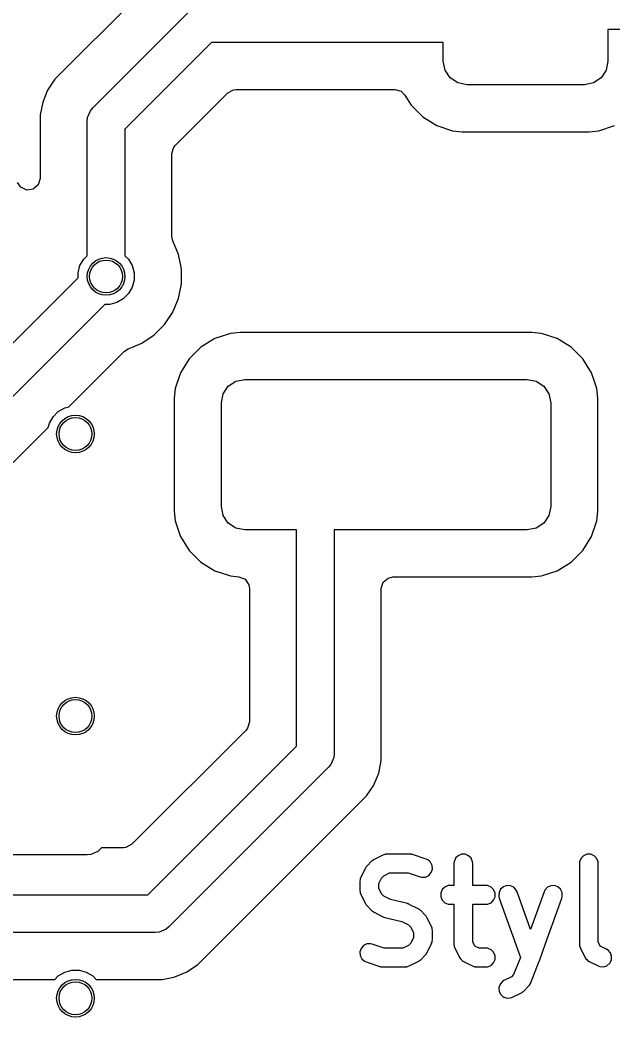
# Model space of a CAD drawing. Header units: millimetres. Extents: x 113.4 to 170.4, y -113 to -74.5.
# Drawn here: x 129.41 to 135.71, y -95.2 to -84.6 of the extents above; entities that cross this region are included whole.
import ezdxf

# ---------------------------------------------------------------- set-up
doc = ezdxf.new("R2010")
doc.units = ezdxf.units.MM
doc.layers.add('F.Cu', color=13, linetype='CONTINUOUS', true_color=0xc83434)

msp = doc.modelspace()

# ---------------------------------------------------------------- linework, layer by layer
at = {"layer": 'F.Cu', "linetype": 'CONTINUOUS'}
for p, q in [((130.913181, -84.096161), (129.780888, -85.228453)), ((130.183579, -85.533579), (131.222426, -84.494731)), ((142.8625, -84.7), (135.658516, -84.7)), ((135.658516, -84.7), (135.658516, -85.036153)), ((131.44669, -84.836153), (130.525, -85.757842)), ((132, -84.836153), (131.44669, -84.836153)), ((133.908516, -84.836153), (132, -84.836153)), ((133.908516, -85.036153), (133.908516, -84.836153)), ((133.927546, -85.131824), (133.908516, -85.036153)), ((133.981739, -85.21293), (133.927546, -85.131824)), ((135.639486, -85.131824), (135.585293, -85.21293)), ((135.658516, -85.036153), (135.639486, -85.131824)), ((129.780885, -85.228456), (129.710917, -85.333173)), ((129.780888, -85.228453), (129.780885, -85.228456)), ((134.062845, -85.267123), (133.981739, -85.21293)), ((135.585293, -85.21293), (135.504187, -85.267123)), ((129.704223, -85.343192), (129.65142, -85.470671)), ((129.704229, -85.343182), (129.704223, -85.343192)), ((129.710917, -85.333173), (129.704229, -85.343182)), ((131.617685, -85.372972), (131.679008, -85.339487)), ((131.679008, -85.339487), (131.705366, -85.336653)), ((131.705366, -85.336653), (131.931006, -85.336653)), ((131.931006, -85.336653), (131.931007, -85.336653)), ((131.931007, -85.336653), (133.392878, -85.336653)), ((133.392878, -85.336653), (133.459917, -85.356338)), ((134.158516, -85.286153), (134.062845, -85.267123)), ((135.408516, -85.286153), (134.158516, -85.286153)), ((135.504187, -85.267123), (135.408516, -85.286153)), ((131.061819, -85.928838), (131.617685, -85.372972)), ((133.459917, -85.356338), (133.498415, -85.395554)), ((133.498415, -85.395554), (133.565804, -85.504809)), ((129.651418, -85.470677), (129.6245, -85.606004)), ((129.65142, -85.470671), (129.651418, -85.470677)), ((130.158706, -85.563886), (130.183579, -85.533579)), ((133.565804, -85.504809), (133.68986, -85.628865)), ((129.6245, -85.606004), (129.6245, -86.28298)), ((130.125, -85.675), (130.128843, -85.635982)), ((130.128843, -85.635982), (130.158706, -85.563886)), ((133.68986, -85.628865), (133.839182, -85.720967)), ((130.125, -87.104366), (130.125, -85.675)), ((130.525, -85.757842), (130.525, -87.104366)), ((133.839182, -85.720967), (134.005719, -85.776152)), ((135.561313, -85.776152), (135.72785, -85.720967)), ((134.005719, -85.776152), (134.108507, -85.786653)), ((134.108507, -85.786653), (135.458524, -85.786652)), ((135.458524, -85.786652), (135.561313, -85.776152)), ((131.0255, -86.016519), (131.045185, -85.94948)), ((131.045185, -85.94948), (131.061819, -85.928838)), ((131.0255, -86.899684), (131.0255, -86.016519)), ((129.6245, -86.28298), (129.604815, -86.350019)), ((129.419297, -86.376693), (129.384318, -86.326313)), ((129.482853, -86.405718), (129.419297, -86.376693)), ((129.552011, -86.395774), (129.482853, -86.405718)), ((129.604815, -86.350019), (129.552011, -86.395774)), ((131.034939, -86.947136), (131.0255, -86.899684)), ((131.077415, -87.049683), (131.034939, -86.947136)), ((130.047836, -87.210195), (130.086994, -87.142372)), ((130.086994, -87.142372), (130.125, -87.104366)), ((130.525, -87.104366), (130.563006, -87.142372)), ((130.563006, -87.142372), (130.602164, -87.210195)), ((131.094737, -87.091503), (131.077415, -87.049683)), ((131.118308, -87.21), (131.094737, -87.091503)), ((130.027567, -87.285842), (130.047836, -87.210195)), ((130.602164, -87.210195), (130.622433, -87.285842)), ((131.125499, -87.246153), (131.118308, -87.21)), ((131.1255, -87.246155), (131.125499, -87.246153)), ((131.1255, -87.246158), (131.1255, -87.246155)), ((131.1255, -87.403842), (131.1255, -87.246158)), ((127.758579, -89.608579), (130.027567, -87.339591)), ((130.027567, -87.339591), (130.027567, -87.285842)), ((130.622433, -87.364158), (130.602164, -87.439805)), ((130.622433, -87.285842), (130.622433, -87.364158)), ((130.602164, -87.439805), (130.563006, -87.507628)), ((131.094737, -87.558497), (131.1255, -87.403842)), ((130.507628, -87.563006), (130.439805, -87.602164)), ((130.563006, -87.507628), (130.507628, -87.563006)), ((131.048344, -87.6705), (131.094737, -87.558497)), ((130.310409, -87.622433), (128.1, -89.832842)), ((130.364158, -87.622433), (130.310409, -87.622433)), ((130.439805, -87.602164), (130.364158, -87.622433)), ((131.03516, -87.702331), (131.048344, -87.6705)), ((130.946789, -87.835289), (131.034394, -87.704179)), ((131.034394, -87.704179), (131.03516, -87.702331)), ((130.835289, -87.946789), (130.946789, -87.835289)), ((130.704179, -88.034394), (130.835289, -87.946789)), ((131.480663, -87.984967), (131.331342, -88.077069)), ((131.480668, -87.984965), (131.480663, -87.984967)), ((131.6472, -87.929781), (131.480668, -87.984965)), ((131.647203, -87.92978), (131.6472, -87.929781)), ((131.749981, -87.919281), (131.647203, -87.92978)), ((131.749998, -87.91928), (131.749981, -87.919281)), ((134.85001, -87.91928), (131.749998, -87.91928)), ((134.952795, -87.92978), (134.85001, -87.91928)), ((134.952797, -87.929781), (134.952795, -87.92978)), ((135.119334, -87.984966), (134.952797, -87.929781)), ((135.268656, -88.077068), (135.119334, -87.984966)), ((130.519586, -88.121069), (130.55981, -88.094192)), ((130.55981, -88.094192), (130.614435, -88.071566)), ((130.614435, -88.071566), (130.704173, -88.034397)), ((130.704173, -88.034397), (130.704176, -88.034395)), ((130.704176, -88.034395), (130.704179, -88.034394)), ((131.331342, -88.077069), (131.207289, -88.201122)), ((135.392712, -88.201124), (135.268656, -88.077068)), ((129.92976, -88.710895), (130.519586, -88.121069)), ((131.207289, -88.201122), (131.115187, -88.350443)), ((135.484814, -88.350446), (135.392712, -88.201124)), ((131.115115, -88.35066), (131.060001, -88.516983)), ((131.115185, -88.350448), (131.115115, -88.35066)), ((131.115187, -88.350443), (131.115185, -88.350448)), ((131.704329, -88.43881), (131.8, -88.41978)), ((131.8, -88.41978), (134.8, -88.41978)), ((134.8, -88.41978), (134.895671, -88.43881)), ((135.518211, -88.451232), (135.484814, -88.350446)), ((131.06, -88.516984), (131.0495, -88.619763)), ((131.060001, -88.516984), (131.06, -88.516984)), ((131.060001, -88.516983), (131.060001, -88.516984)), ((131.56903, -88.574109), (131.623223, -88.493003)), ((131.623223, -88.493003), (131.704329, -88.43881)), ((134.895671, -88.43881), (134.976777, -88.493003)), ((134.976777, -88.493003), (135.03097, -88.574109)), ((135.539998, -88.51698), (135.518211, -88.451232)), ((135.539999, -88.516983), (135.539998, -88.51698)), ((135.550498, -88.619761), (135.539999, -88.516983)), ((131.0495, -88.619763), (131.0495, -89.819781)), ((131.55, -88.66978), (131.56903, -88.574109)), ((135.03097, -88.574109), (135.05, -88.66978)), ((135.550499, -88.619778), (135.550498, -88.619761)), ((135.550499, -88.619793), (135.550499, -88.619778)), ((135.550499, -89.217627), (135.550499, -88.619793)), ((129.817372, -88.761994), (129.885195, -88.722836)), ((129.885195, -88.722836), (129.92976, -88.710895)), ((131.55, -89.76978), (131.55, -88.66978)), ((135.05, -88.66978), (135.05, -89.76978)), ((129.722836, -88.885195), (129.761994, -88.817372)), ((129.761994, -88.817372), (129.817372, -88.761994)), ((128.636814, -90.003842), (129.710895, -88.92976)), ((129.710895, -88.92976), (129.722836, -88.885195)), ((135.5505, -89.819766), (135.550499, -89.217627)), ((131.56903, -89.865451), (131.55, -89.76978)), ((135.05, -89.76978), (135.03097, -89.865451)), ((131.0495, -89.819781), (131.049501, -89.819798)), ((131.049501, -89.819798), (131.06, -89.922576)), ((131.623223, -89.946557), (131.56903, -89.865451)), ((135.03097, -89.865451), (134.976777, -89.946557)), ((135.539999, -89.922577), (135.5505, -89.819789)), ((135.5505, -89.819789), (135.5505, -89.819766)), ((131.06, -89.922576), (131.060001, -89.922579)), ((131.060001, -89.922579), (131.113223, -90.08319)), ((131.704329, -90.00075), (131.623223, -89.946557)), ((131.8, -90.01978), (131.704329, -90.00075)), ((134.895671, -90.00075), (134.8, -90.01978)), ((134.976777, -89.946557), (134.895671, -90.00075)), ((135.484814, -90.089114), (135.539999, -89.922577)), ((131.113223, -90.08319), (131.115186, -90.089114)), ((131.115186, -90.089114), (131.207288, -90.238436)), ((132.349, -90.01978), (131.8, -90.01978)), ((132.349, -92.319157), (132.349, -90.01978)), ((134.8, -90.01978), (132.749, -90.01978)), ((132.749, -90.01978), (132.749, -92.402)), ((135.392712, -90.238436), (135.484814, -90.089114)), ((131.207288, -90.238436), (131.331344, -90.362492)), ((135.268656, -90.362492), (135.392712, -90.238436)), ((131.331344, -90.362492), (131.480666, -90.454594)), ((135.119334, -90.454594), (135.268656, -90.362492)), ((131.480666, -90.454594), (131.647203, -90.509779)), ((131.647203, -90.509779), (131.737102, -90.518963)), ((131.737102, -90.518963), (131.801794, -90.545359)), ((131.801794, -90.545359), (131.841945, -90.60254)), ((133.269185, -90.57724), (133.321989, -90.531485)), ((133.321989, -90.531485), (133.3735, -90.520279)), ((133.3735, -90.520279), (134.850002, -90.520279)), ((134.850002, -90.520279), (134.850008, -90.520279)), ((134.850008, -90.520279), (134.952797, -90.509779)), ((134.952797, -90.509779), (135.119334, -90.454594)), ((131.841945, -90.60254), (131.8485, -90.642321)), ((131.8485, -90.642321), (131.8485, -92.060481)), ((133.2495, -90.644279), (133.269185, -90.57724)), ((133.2495, -92.333006), (133.2495, -90.644279)), ((131.828815, -92.12752), (131.812181, -92.148162)), ((131.8485, -92.060481), (131.828815, -92.12752)), ((131.812181, -92.148162), (130.597162, -93.363181)), ((130.768158, -93.9), (132.349, -92.319157)), ((133.2495, -92.470994), (133.2495, -92.333006)), ((132.745157, -92.441018), (132.715294, -92.513114)), ((132.749, -92.402), (132.745157, -92.441018)), ((132.690422, -92.543421), (130.992421, -94.241421)), ((132.715294, -92.513114), (132.690422, -92.543421)), ((133.22258, -92.606328), (133.2495, -92.470994)), ((133.174585, -92.7222), (133.205533, -92.647483)), ((133.205533, -92.647483), (133.22258, -92.606328)), ((133.093114, -92.848543), (133.169775, -92.733811)), ((133.169775, -92.733811), (133.174585, -92.7222)), ((132.274687, -93.666971), (133.093111, -92.848546)), ((133.093111, -92.848546), (133.093112, -92.848545)), ((133.093112, -92.848545), (133.093114, -92.848543)), ((130.277908, -93.3995), (130.236215, -93.441193)), ((130.509481, -93.3995), (130.277908, -93.3995)), ((130.535839, -93.396666), (130.509481, -93.3995)), ((130.597162, -93.363181), (130.535839, -93.396666)), ((130.125101, -93.474899), (122.674899, -93.474899)), ((130.164119, -93.471056), (130.125101, -93.474899)), ((130.236215, -93.441193), (130.164119, -93.471056)), ((133.267808, -93.477776), (133.172571, -93.525395)), ((133.286117, -93.47077), (133.267808, -93.477776)), ((133.2897, -93.470515), (133.286117, -93.47077)), ((133.293021, -93.46914), (133.2897, -93.470515)), ((133.31253, -93.467219), (133.293021, -93.46914)), ((133.550625, -93.467219), (133.31253, -93.467219)), ((133.560498, -93.468191), (133.550625, -93.467219)), ((133.563132, -93.468004), (133.560498, -93.468191)), ((133.566595, -93.468791), (133.563132, -93.468004)), ((133.570134, -93.46914), (133.566595, -93.468791)), ((133.572576, -93.470151), (133.570134, -93.46914)), ((133.582248, -93.472351), (133.572576, -93.470151)), ((133.725104, -93.51997), (133.582248, -93.472351)), ((134.038907, -93.511662), (134.023975, -93.54771)), ((134.066497, -93.484072), (134.038907, -93.511662)), ((134.102545, -93.46914), (134.066497, -93.484072)), ((134.141563, -93.46914), (134.102545, -93.46914)), ((134.177611, -93.484072), (134.141563, -93.46914)), ((134.205201, -93.511662), (134.177611, -93.484072)), ((134.220133, -93.54771), (134.205201, -93.511662)), ((135.372241, -93.511662), (135.357309, -93.54771)), ((135.399831, -93.484072), (135.372241, -93.511662)), ((135.435879, -93.46914), (135.399831, -93.484072)), ((135.474897, -93.46914), (135.435879, -93.46914)), ((135.510945, -93.484072), (135.474897, -93.46914)), ((135.538535, -93.511662), (135.510945, -93.484072)), ((135.553467, -93.54771), (135.538535, -93.511662)), ((133.08023, -93.617736), (133.032611, -93.712974)), ((133.085515, -93.609339), (133.08023, -93.617736)), ((133.086526, -93.6069), (133.085515, -93.609339)), ((133.088779, -93.604153), (133.086526, -93.6069)), ((133.090673, -93.601146), (133.088779, -93.604153)), ((133.092667, -93.599416), (133.090673, -93.601146)), ((133.098962, -93.591746), (133.092667, -93.599416)), ((133.146581, -93.544128), (133.098962, -93.591746)), ((133.154247, -93.537835), (133.146581, -93.544128)), ((133.15598, -93.535838), (133.154247, -93.537835)), ((133.158988, -93.533944), (133.15598, -93.535838)), ((133.161734, -93.531691), (133.158988, -93.533944)), ((133.164174, -93.53068), (133.161734, -93.531691)), ((133.172571, -93.525395), (133.164174, -93.53068)), ((133.743005, -93.527961), (133.725104, -93.51997)), ((133.761648, -93.54413), (133.743005, -93.527961)), ((133.772481, -93.553526), (133.761648, -93.54413)), ((133.789919, -93.588404), (133.772481, -93.553526)), ((133.78992, -93.588406), (133.789919, -93.588404)), ((133.78993, -93.588425), (133.78992, -93.588406)), ((133.792697, -93.627345), (133.78993, -93.588425)), ((134.023975, -93.54771), (134.022054, -93.567219)), ((134.022054, -93.567219), (134.022054, -93.800552)), ((134.222054, -93.567219), (134.220133, -93.54771)), ((134.222054, -93.800552), (134.222054, -93.567219)), ((135.357309, -93.54771), (135.355388, -93.567219)), ((135.355388, -93.567219), (135.355388, -94.424361)), ((135.555388, -93.567219), (135.553467, -93.54771)), ((135.555388, -94.400754), (135.555388, -93.567219)), ((132.183963, -93.757695), (132.274687, -93.666971)), ((133.032611, -93.712974), (133.025605, -93.731282)), ((133.222054, -93.781302), (133.251859, -93.721692)), ((133.251859, -93.721692), (133.276527, -93.697023)), ((133.276527, -93.697023), (133.336137, -93.667219)), ((133.336137, -93.667219), (133.534398, -93.667219)), ((133.534398, -93.667219), (133.661859, -93.709706)), ((133.661859, -93.709706), (133.680974, -93.714053)), ((133.680974, -93.714053), (133.719894, -93.711287)), ((133.719894, -93.711287), (133.754793, -93.693837)), ((133.754793, -93.693837), (133.780358, -93.664361)), ((133.780358, -93.664361), (133.792697, -93.627345)), ((131.783509, -94.158148), (132.183963, -93.757695)), ((133.023975, -93.738186), (133.022054, -93.757695)), ((133.022054, -93.757695), (133.022054, -93.852933)), ((133.02535, -93.734865), (133.023975, -93.738186)), ((133.025605, -93.731282), (133.02535, -93.734865)), ((133.222054, -93.829325), (133.222054, -93.781302)), ((133.251859, -93.888935), (133.222054, -93.829325)), ((133.92364, -93.817405), (133.89605, -93.844995)), ((133.959688, -93.802473), (133.92364, -93.817405)), ((133.979197, -93.800552), (133.959688, -93.802473)), ((134.022054, -93.800552), (133.979197, -93.800552)), ((134.330401, -93.800552), (134.222054, -93.800552)), ((134.360149, -93.800552), (134.330401, -93.800552)), ((134.379658, -93.802473), (134.360149, -93.800552)), ((134.415706, -93.817405), (134.379658, -93.802473)), ((134.443296, -93.844995), (134.415706, -93.817405)), ((134.546885, -93.814748), (134.517959, -93.840935)), ((134.58363, -93.801625), (134.546885, -93.814748)), ((134.6226, -93.803563), (134.58363, -93.801625)), ((134.657862, -93.820266), (134.6226, -93.803563)), ((134.684049, -93.849192), (134.657862, -93.820266)), ((135.014818, -93.820267), (134.988631, -93.849192)), ((135.05008, -93.803563), (135.014818, -93.820267)), ((135.08905, -93.801626), (135.05008, -93.803563)), ((135.125795, -93.814749), (135.08905, -93.801626)), ((135.154721, -93.840935), (135.125795, -93.814749)), ((118.220634, -93.9), (130.768158, -93.9)), ((133.022054, -93.852933), (133.023975, -93.872442)), ((133.023975, -93.872442), (133.02535, -93.875762)), ((133.02535, -93.875762), (133.025605, -93.879346)), ((133.025605, -93.879346), (133.032611, -93.897654)), ((133.032611, -93.897654), (133.08023, -93.992892)), ((133.276527, -93.913604), (133.251859, -93.888935)), ((133.347434, -93.949057), (133.276527, -93.913604)), ((133.89605, -93.844995), (133.881118, -93.881043)), ((133.881118, -93.881043), (133.881118, -93.920061)), ((133.881118, -93.920061), (133.89605, -93.956109)), ((134.458228, -93.881043), (134.443296, -93.844995)), ((134.443296, -93.956109), (134.458228, -93.920061)), ((134.458228, -93.920061), (134.458228, -93.881043)), ((134.501256, -93.876197), (134.499318, -93.915167)), ((134.499318, -93.915167), (134.504071, -93.934186)), ((134.517959, -93.840935), (134.501256, -93.876197)), ((134.504071, -93.934186), (134.729438, -94.565214)), ((134.692419, -93.866918), (134.684049, -93.849192)), ((134.83634, -94.269897), (134.692419, -93.866918)), ((134.980261, -93.866919), (134.83634, -94.269897)), ((134.988631, -93.849192), (134.980261, -93.866919)), ((135.114613, -94.085374), (135.168609, -93.934186)), ((135.171424, -93.876197), (135.154721, -93.840935)), ((135.168609, -93.934186), (135.173362, -93.915167)), ((135.173362, -93.915167), (135.171424, -93.876197)), ((133.08023, -93.992892), (133.085515, -94.001288)), ((133.085515, -94.001288), (133.086526, -94.003728)), ((133.086526, -94.003728), (133.088779, -94.006474)), ((133.088779, -94.006474), (133.090673, -94.009482)), ((133.090673, -94.009482), (133.092667, -94.011211)), ((133.092667, -94.011211), (133.098961, -94.018881)), ((133.098961, -94.018881), (133.098962, -94.018882)), ((133.098962, -94.018882), (133.146581, -94.0665)), ((133.527259, -93.994014), (133.347434, -93.949057)), ((133.528696, -93.994527), (133.527259, -93.994014)), ((133.529419, -93.994579), (133.528696, -93.994527)), ((133.537543, -93.997687), (133.529419, -93.994579)), ((133.54572, -94.000609), (133.537543, -93.997687)), ((133.5463, -94.001039), (133.54572, -94.000609)), ((133.547727, -94.001585), (133.5463, -94.001039)), ((133.642965, -94.049204), (133.547727, -94.001585)), ((133.89605, -93.956109), (133.92364, -93.983699)), ((133.92364, -93.983699), (133.959688, -93.998631)), ((133.959688, -93.998631), (133.979197, -94.000552)), ((133.979197, -94.000552), (134.022054, -94.000552)), ((134.022054, -94.000552), (134.022054, -94.424361)), ((134.222054, -94.400754), (134.222054, -94.000552)), ((134.222054, -94.000552), (134.360149, -94.000552)), ((134.360149, -94.000552), (134.379658, -93.998631)), ((134.379658, -93.998631), (134.415706, -93.983699)), ((134.415706, -93.983699), (134.443296, -93.956109)), ((133.146581, -94.0665), (133.154247, -94.072792)), ((133.154247, -94.072792), (133.15598, -94.07479)), ((133.15598, -94.07479), (133.158988, -94.076683)), ((133.158988, -94.076683), (133.161734, -94.078937)), ((133.161734, -94.078937), (133.161737, -94.078938)), ((133.161737, -94.078938), (133.161738, -94.078938)), ((133.161738, -94.078938), (133.164174, -94.079947)), ((133.164174, -94.079947), (133.172554, -94.085222)), ((133.172554, -94.085222), (133.172557, -94.085224)), ((133.172557, -94.085224), (133.172571, -94.085233)), ((133.172571, -94.085233), (133.267808, -94.132852)), ((133.267808, -94.132852), (133.269236, -94.133398)), ((133.269236, -94.133398), (133.269816, -94.133828)), ((133.269816, -94.133828), (133.277992, -94.136749)), ((133.277992, -94.136749), (133.286117, -94.139858)), ((133.286117, -94.139858), (133.286119, -94.139858)), ((133.286119, -94.139858), (133.286837, -94.139909)), ((133.286837, -94.139909), (133.288269, -94.14042)), ((133.288269, -94.14042), (133.288271, -94.140421)), ((133.288271, -94.140421), (133.288276, -94.140423)), ((133.288276, -94.140423), (133.454896, -94.182077)), ((133.651361, -94.054489), (133.642965, -94.049204)), ((133.653801, -94.0555), (133.651361, -94.054489)), ((133.656547, -94.057753), (133.653801, -94.0555)), ((133.659555, -94.059647), (133.656547, -94.057753)), ((133.661284, -94.061641), (133.659555, -94.059647)), ((133.668955, -94.067936), (133.661284, -94.061641)), ((133.716573, -94.115555), (133.668955, -94.067936)), ((133.722865, -94.123221), (133.716573, -94.115555)), ((133.724863, -94.124954), (133.722865, -94.123221)), ((133.726756, -94.127962), (133.724863, -94.124954)), ((133.72901, -94.130708), (133.726756, -94.127962)), ((133.73002, -94.133148), (133.72901, -94.130708)), ((133.735306, -94.141545), (133.73002, -94.133148)), ((133.782925, -94.236782), (133.735306, -94.141545)), ((134.995382, -94.419222), (135.114612, -94.085376)), ((135.114612, -94.085376), (135.114613, -94.085374)), ((130.992421, -94.241421), (130.962115, -94.266293)), ((131.297543, -94.644114), (131.783509, -94.158148)), ((133.454896, -94.182077), (133.454902, -94.182079)), ((133.454902, -94.182079), (133.468101, -94.185379)), ((133.468101, -94.185379), (133.539008, -94.220833)), ((133.539008, -94.220833), (133.563677, -94.245501)), ((133.563677, -94.245501), (133.593482, -94.305111)), ((133.789931, -94.255091), (133.782925, -94.236782)), ((133.790185, -94.258674), (133.789931, -94.255091)), ((130.851, -94.3), (118.220634, -94.3)), ((130.890018, -94.296157), (130.851, -94.3)), ((130.962114, -94.266294), (130.890018, -94.296157)), ((130.962115, -94.266293), (130.962114, -94.266294)), ((133.593482, -94.353135), (133.563677, -94.412743)), ((133.593482, -94.305111), (133.593482, -94.353135)), ((133.791561, -94.261995), (133.790185, -94.258674)), ((133.793482, -94.281504), (133.791561, -94.261995)), ((133.793482, -94.376742), (133.793482, -94.281504)), ((133.060742, -94.440601), (133.035177, -94.470077)), ((133.095641, -94.423151), (133.060742, -94.440601)), ((133.134561, -94.420385), (133.095641, -94.423151)), ((133.153677, -94.424732), (133.134561, -94.420385)), ((133.281137, -94.467219), (133.153677, -94.424732)), ((133.301261, -94.467219), (133.281137, -94.467219)), ((133.450125, -94.467219), (133.301261, -94.467219)), ((133.479399, -94.467219), (133.450125, -94.467219)), ((133.539008, -94.437413), (133.479399, -94.467219)), ((133.563677, -94.412743), (133.539008, -94.437413)), ((133.735306, -94.516701), (133.782925, -94.421464)), ((133.782925, -94.421464), (133.785147, -94.415656)), ((133.785147, -94.415654), (133.789931, -94.403155)), ((133.785147, -94.415656), (133.785147, -94.415654)), ((133.789931, -94.403155), (133.790185, -94.399571)), ((133.790185, -94.399571), (133.791561, -94.396251)), ((133.791561, -94.396251), (133.793482, -94.376742)), ((134.022054, -94.424361), (134.023975, -94.44387)), ((134.023975, -94.44387), (134.02535, -94.44719)), ((134.02535, -94.44719), (134.025605, -94.450773)), ((134.025605, -94.450773), (134.032611, -94.469082)), ((134.032611, -94.469082), (134.08023, -94.564321)), ((134.244208, -94.445064), (134.222054, -94.400754)), ((134.288518, -94.467219), (134.244208, -94.445064)), ((134.360149, -94.467219), (134.288518, -94.467219)), ((134.379658, -94.46914), (134.360149, -94.467219)), ((134.415706, -94.484072), (134.379658, -94.46914)), ((134.962368, -94.511662), (134.995382, -94.419222)), ((135.355388, -94.424361), (135.357309, -94.44387)), ((135.357309, -94.44387), (135.358684, -94.44719)), ((135.358684, -94.44719), (135.358939, -94.450773)), ((135.358939, -94.450773), (135.365945, -94.469082)), ((135.365945, -94.469082), (135.413564, -94.564321)), ((135.577542, -94.445064), (135.555388, -94.400754)), ((135.642966, -94.477776), (135.577542, -94.445064)), ((133.035177, -94.470077), (133.022839, -94.507093)), ((133.022839, -94.507093), (133.025605, -94.546013)), ((133.025605, -94.546013), (133.043055, -94.580912)), ((133.668955, -94.59031), (133.716574, -94.54269)), ((133.716574, -94.54269), (133.722866, -94.535023)), ((133.722866, -94.535023), (133.724863, -94.533292)), ((133.724863, -94.533292), (133.726756, -94.530284)), ((133.726756, -94.530284), (133.729011, -94.527537)), ((133.729011, -94.527537), (133.729012, -94.527532)), ((133.729012, -94.527532), (133.729013, -94.527531)), ((133.729013, -94.527531), (133.730022, -94.525095)), ((133.730022, -94.525095), (133.735299, -94.516711)), ((133.735299, -94.516711), (133.735301, -94.516708)), ((133.735301, -94.516708), (133.735306, -94.516701)), ((134.08023, -94.564321), (134.082283, -94.567584)), ((134.082283, -94.567584), (134.082797, -94.569123)), ((134.082797, -94.569123), (134.084459, -94.571039)), ((134.084459, -94.571039), (134.090673, -94.580911)), ((134.443296, -94.511662), (134.415706, -94.484072)), ((134.458228, -94.54771), (134.443296, -94.511662)), ((134.458228, -94.586728), (134.458228, -94.54771)), ((134.729438, -94.565214), (134.655876, -94.749117)), ((134.930514, -94.600853), (134.962368, -94.511662)), ((135.413564, -94.564321), (135.415617, -94.567584)), ((135.415617, -94.567584), (135.416131, -94.569123)), ((135.416131, -94.569123), (135.417793, -94.571039)), ((135.417793, -94.571039), (135.424007, -94.580911)), ((135.659556, -94.488219), (135.642966, -94.477776)), ((135.685121, -94.517696), (135.659556, -94.488219)), ((135.697459, -94.554712), (135.685121, -94.517696)), ((135.694694, -94.593619), (135.697459, -94.554712)), ((131.182811, -94.720775), (131.297543, -94.644114)), ((133.043055, -94.580912), (133.072529, -94.606475)), ((133.072529, -94.606475), (133.07253, -94.606476)), ((133.07253, -94.606476), (133.072531, -94.606477)), ((133.072531, -94.606477), (133.090431, -94.614468)), ((133.090431, -94.614468), (133.233288, -94.662087)), ((133.233288, -94.662087), (133.24296, -94.664286)), ((133.24296, -94.664286), (133.245402, -94.665298)), ((133.245402, -94.665298), (133.248939, -94.665646)), ((133.248939, -94.665646), (133.252403, -94.666434)), ((133.252403, -94.666434), (133.252406, -94.666433)), ((133.252406, -94.666433), (133.255037, -94.666246)), ((133.255037, -94.666246), (133.264911, -94.667219)), ((133.264911, -94.667219), (133.503006, -94.667219)), ((133.503006, -94.667219), (133.522515, -94.665298)), ((133.522515, -94.665298), (133.525835, -94.663922)), ((133.525835, -94.663922), (133.529419, -94.663668)), ((133.529419, -94.663668), (133.547727, -94.656662)), ((133.547727, -94.656662), (133.642965, -94.609043)), ((133.642965, -94.609043), (133.64934, -94.605029)), ((133.64934, -94.605029), (133.649343, -94.605027)), ((133.649343, -94.605027), (133.65136, -94.603758)), ((133.65136, -94.603758), (133.653793, -94.60275)), ((133.653793, -94.60275), (133.653796, -94.602749)), ((133.653796, -94.602749), (133.653802, -94.602747)), ((133.653802, -94.602747), (133.654041, -94.602551)), ((133.654041, -94.602551), (133.656554, -94.600487)), ((133.656554, -94.600487), (133.659555, -94.5986)), ((133.659555, -94.5986), (133.661285, -94.596605)), ((133.661285, -94.596605), (133.668955, -94.59031)), ((134.090673, -94.580911), (134.100144, -94.589125)), ((134.100144, -94.589125), (134.108361, -94.5986)), ((134.108361, -94.5986), (134.118231, -94.604812)), ((134.118231, -94.604812), (134.120148, -94.606475)), ((134.120148, -94.606475), (134.120149, -94.606476)), ((134.120149, -94.606476), (134.120153, -94.606477)), ((134.120153, -94.606477), (134.120154, -94.606477)), ((134.120154, -94.606477), (134.121689, -94.606989)), ((134.121689, -94.606989), (134.124952, -94.609043)), ((134.124952, -94.609043), (134.173099, -94.633117)), ((134.173099, -94.633117), (134.220189, -94.656662)), ((134.220189, -94.656662), (134.238498, -94.663668)), ((134.238498, -94.663668), (134.238506, -94.663668)), ((134.238506, -94.663668), (134.238509, -94.663668)), ((134.238509, -94.663668), (134.242081, -94.663922)), ((134.242081, -94.663922), (134.245402, -94.665298)), ((134.245402, -94.665298), (134.264911, -94.667219)), ((134.264911, -94.667219), (134.360149, -94.667219)), ((134.360149, -94.667219), (134.379658, -94.665298)), ((134.379658, -94.665298), (134.415706, -94.650366)), ((134.415706, -94.650366), (134.443296, -94.622776)), ((134.443296, -94.622776), (134.458228, -94.586728)), ((134.83395, -94.842453), (134.929188, -94.604358)), ((134.929188, -94.604356), (134.92919, -94.60435)), ((134.929188, -94.604358), (134.929188, -94.604356)), ((134.92919, -94.60435), (134.929712, -94.602551)), ((134.929712, -94.602551), (134.930514, -94.600853)), ((135.424007, -94.580911), (135.433478, -94.589125)), ((135.433478, -94.589125), (135.441695, -94.5986)), ((135.441695, -94.5986), (135.451565, -94.604812)), ((135.451565, -94.604812), (135.453482, -94.606475)), ((135.453482, -94.606475), (135.453483, -94.606476)), ((135.453483, -94.606476), (135.453487, -94.606477)), ((135.453487, -94.606477), (135.453488, -94.606477)), ((135.453488, -94.606477), (135.455023, -94.606989)), ((135.455023, -94.606989), (135.458286, -94.609043)), ((135.458286, -94.609043), (135.553523, -94.656662)), ((135.553523, -94.656662), (135.571832, -94.663668)), ((135.571832, -94.663668), (135.610751, -94.666433)), ((135.610751, -94.666433), (135.610752, -94.666434)), ((135.610752, -94.666434), (135.647768, -94.654095)), ((135.647768, -94.654095), (135.677245, -94.62853)), ((135.677245, -94.62853), (135.694694, -94.593632)), ((135.694694, -94.593623), (135.694694, -94.593619)), ((135.694694, -94.593632), (135.694694, -94.593623)), ((129.778866, -94.8005), (129.817372, -94.761994)), ((129.817372, -94.761994), (129.885195, -94.722836)), ((129.885195, -94.722836), (129.960842, -94.702567)), ((129.960842, -94.702567), (130.039158, -94.702567)), ((130.039158, -94.702567), (130.114805, -94.722836)), ((130.114805, -94.722836), (130.182628, -94.761994)), ((130.182628, -94.761994), (130.221134, -94.8005)), ((130.919996, -94.8005), (131.01104, -94.782389)), ((131.01104, -94.782389), (131.055328, -94.77358)), ((131.055328, -94.77358), (131.175926, -94.723627)), ((131.175926, -94.723627), (131.182807, -94.720777)), ((131.182807, -94.720777), (131.182808, -94.720776)), ((131.182808, -94.720776), (131.182811, -94.720775)), ((134.634247, -94.770746), (134.553524, -94.811109)), ((134.655876, -94.749117), (134.634247, -94.770746)), ((127.221134, -94.8005), (129.778866, -94.8005)), ((130.221134, -94.8005), (130.919996, -94.8005)), ((134.511369, -94.851029), (134.49903, -94.888045)), ((134.49903, -94.888045), (134.501796, -94.926965)), ((134.536933, -94.821552), (134.511369, -94.851029)), ((134.553524, -94.811109), (134.536933, -94.821552)), ((134.764194, -94.923644), (134.811812, -94.876025)), ((134.811812, -94.876025), (134.824249, -94.860872)), ((134.824249, -94.860872), (134.824251, -94.860865)), ((134.824251, -94.860865), (134.824252, -94.860862)), ((134.824252, -94.860862), (134.824486, -94.860297)), ((134.824486, -94.860297), (134.824914, -94.859859)), ((134.824914, -94.859859), (134.824916, -94.859857)), ((134.824916, -94.859857), (134.824921, -94.859853)), ((134.824921, -94.859853), (134.83395, -94.842453)), ((134.501796, -94.926965), (134.519245, -94.961864)), ((134.519245, -94.961864), (134.548722, -94.987428)), ((134.548722, -94.987428), (134.556127, -94.989896)), ((134.556127, -94.989896), (134.56723, -94.993597)), ((134.56723, -94.993597), (134.585738, -94.999767)), ((134.585738, -94.999767), (134.624658, -94.997001)), ((134.624658, -94.997001), (134.642966, -94.989995)), ((134.642966, -94.989995), (134.738204, -94.942376)), ((134.738204, -94.942376), (134.7466, -94.93709)), ((134.7466, -94.93709), (134.74904, -94.93608)), ((134.74904, -94.93608), (134.751786, -94.933826)), ((134.751786, -94.933826), (134.754794, -94.931933)), ((134.754794, -94.931933), (134.754796, -94.931929)), ((134.754796, -94.931929), (134.754801, -94.931924)), ((134.754801, -94.931924), (134.756523, -94.929938)), ((134.756523, -94.929938), (134.76416, -94.923671)), ((134.76416, -94.923671), (134.764171, -94.923662)), ((134.764171, -94.923662), (134.764194, -94.923644))]:
    msp.add_line(p, q, dxfattribs=at)
at = {"layer": 'F.Cu'}
for centre, radius in [((130.325, -87.325), 0.2), ((130.325, -87.325), 0.175), ((130, -89), 0.2), ((130, -89), 0.175), ((130, -92), 0.2), ((130, -92), 0.175), ((130, -95), 0.2), ((130, -95), 0.175)]:
    msp.add_circle(centre, radius, dxfattribs=at)

doc.saveas('drawing.dxf')
